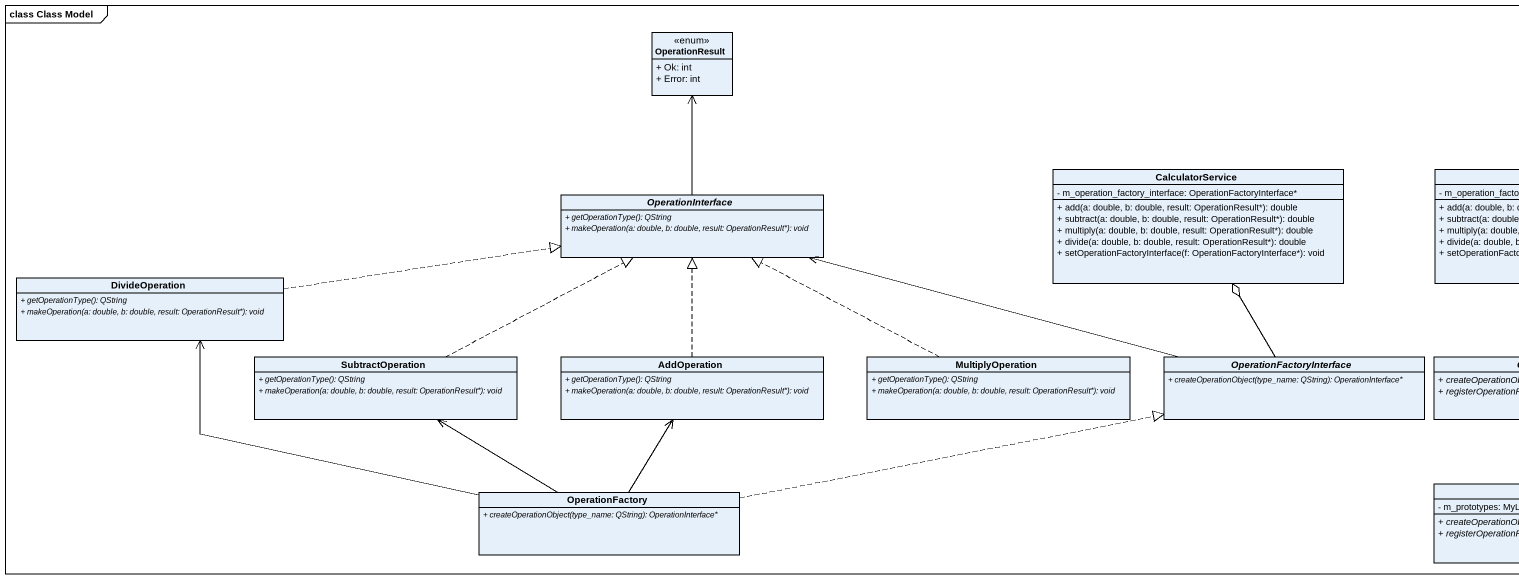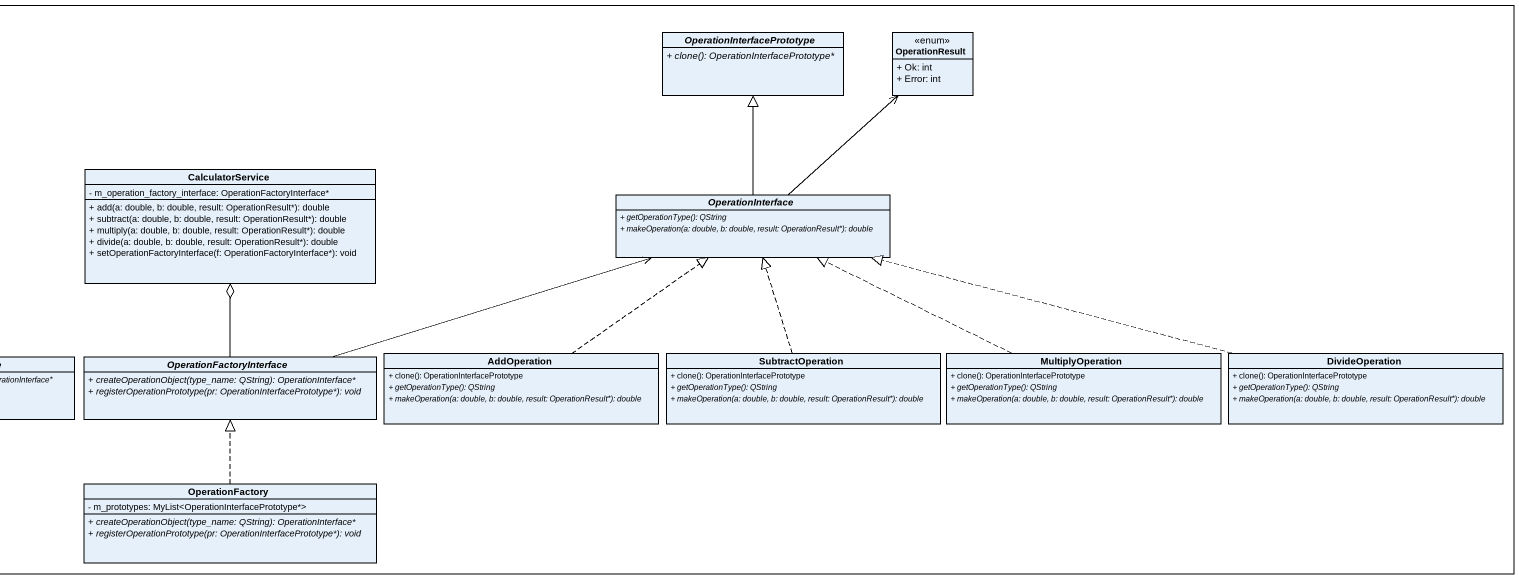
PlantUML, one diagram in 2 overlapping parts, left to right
@startuml
mainframe class Class Model
hide circle
hide empty members
skinparam classAttributeIconSize 0
class OperationResult <<enum>> {
  + Ok: int
  + Error: int
}
abstract class OperationInterfacePrototype {
  {abstract} + clone(): OperationInterfacePrototype*
}
class "OperationResult" as OperationResult_2 <<enum>> {
  + Ok: int
  + Error: int
}
abstract class OperationInterface {
  {abstract} + getOperationType(): QString
  {abstract} + makeOperation(a: double, b: double, result: OperationResult*): void
}
class CalculatorService {
  - m_operation_factory_interface: OperationFactoryInterface*
  + add(a: double, b: double, result: OperationResult*): double
  + subtract(a: double, b: double, result: OperationResult*): double
  + multiply(a: double, b: double, result: OperationResult*): double
  + divide(a: double, b: double, result: OperationResult*): double
  + setOperationFactoryInterface(f: OperationFactoryInterface*): void
}
class "CalculatorService" as CalculatorService_2 {
  - m_operation_factory_interface: OperationFactoryInterface*
  + add(a: double, b: double, result: OperationResult*): double
  + subtract(a: double, b: double, result: OperationResult*): double
  + multiply(a: double, b: double, result: OperationResult*): double
  + divide(a: double, b: double, result: OperationResult*): double
  + setOperationFactoryInterface(f: OperationFactoryInterface*): void
}
abstract class "OperationInterface" as OperationInterface_2 {
  {abstract} + getOperationType(): QString
  {abstract} + makeOperation(a: double, b: double, result: OperationResult*): double
}
class DivideOperation {
  {abstract} + getOperationType(): QString
  {abstract} + makeOperation(a: double, b: double, result: OperationResult*): void
}
class SubtractOperation {
  {abstract} + getOperationType(): QString
  {abstract} + makeOperation(a: double, b: double, result: OperationResult*): void
}
class AddOperation {
  {abstract} + getOperationType(): QString
  {abstract} + makeOperation(a: double, b: double, result: OperationResult*): void
}
class MultiplyOperation {
  {abstract} + getOperationType(): QString
  {abstract} + makeOperation(a: double, b: double, result: OperationResult*): void
}
abstract class OperationFactoryInterface {
  {abstract} + createOperationObject(type_name: QString): OperationInterface*
}
abstract class "OperationFactoryInterface" as OperationFactoryInterface_2 {
  {abstract} + createOperationObject(type_name: QString): OperationInterface*
  {abstract} + registerOperationPrototype(pr: OperationInterfacePrototype*): void
}
class "AddOperation" as AddOperation_2 {
  + clone(): OperationInterfacePrototype
  {abstract} + getOperationType(): QString
  {abstract} + makeOperation(a: double, b: double, result: OperationResult*): double
}
class "SubtractOperation" as SubtractOperation_2 {
  + clone(): OperationInterfacePrototype
  {abstract} + getOperationType(): QString
  {abstract} + makeOperation(a: double, b: double, result: OperationResult*): double
}
class "MultiplyOperation" as MultiplyOperation_2 {
  + clone(): OperationInterfacePrototype
  {abstract} + getOperationType(): QString
  {abstract} + makeOperation(a: double, b: double, result: OperationResult*): double
}
class "DivideOperation" as DivideOperation_2 {
  + clone(): OperationInterfacePrototype
  {abstract} + getOperationType(): QString
  {abstract} + makeOperation(a: double, b: double, result: OperationResult*): double
}
class OperationFactory {
  - m_prototypes: MyList<OperationInterfacePrototype*>
  {abstract} + createOperationObject(type_name: QString): OperationInterface*
  {abstract} + registerOperationPrototype(pr: OperationInterfacePrototype*): void
}
class "OperationFactory" as OperationFactory_2 {
  {abstract} + createOperationObject(type_name: QString): OperationInterface*
}
OperationInterface -up-> OperationResult
OperationInterface_2 -up-|> OperationInterfacePrototype
OperationInterface_2 -up-> OperationResult_2
DivideOperation .right.|> OperationInterface
SubtractOperation .right.|> OperationInterface
AddOperation .up.|> OperationInterface
MultiplyOperation .left.|> OperationInterface
OperationFactoryInterface -left-> OperationInterface
OperationFactoryInterface -up-o CalculatorService
OperationFactoryInterface_2 -up-o CalculatorService_2
OperationFactoryInterface_2 -right-> OperationInterface_2
AddOperation_2 .up.|> OperationInterface_2
SubtractOperation_2 .up.|> OperationInterface_2
MultiplyOperation_2 .left.|> OperationInterface_2
DivideOperation_2 .left.|> OperationInterface_2
OperationFactory .up.|> OperationFactoryInterface_2
OperationFactory_2 -left-> DivideOperation
OperationFactory_2 -up-> SubtractOperation
OperationFactory_2 -up-> AddOperation
OperationFactory_2 .right.|> OperationFactoryInterface
@enduml
